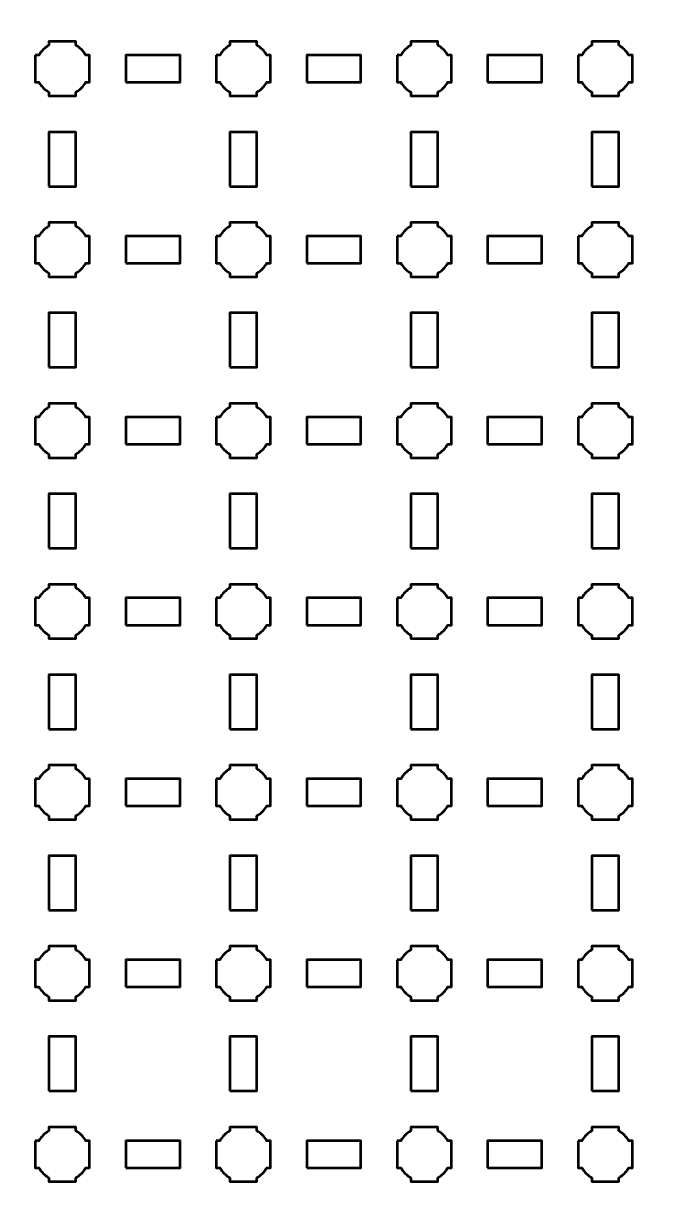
# Model space of a CAD drawing. Header units: centimetres. Extents: x -35.1 to 14.2, y -39.5 to 9.8.
# Drawn here: x -4.93 to 2, y -27.35 to -14.35 of the extents above; entities that cross this region are included whole.
import ezdxf

# ---------------------------------------------------------------- set-up
doc = ezdxf.new("R2010")
doc.units = ezdxf.units.CM
doc.header["$MEASUREMENT"] = 0
doc.layers.add('Layer 1', color=7, linetype='Continuous')

msp = doc.modelspace()

# ---------------------------------------------------------------- linework, layer by layer
at = {"layer": 'Layer 1', "color": 250, "lineweight": 53}
for points in [[(-3.8, -15), (-3.2, -15), (-3.2, -14.7), (-3.8, -14.7), (-3.8, -15)], [(-1.8, -15), (-1.2, -15), (-1.2, -14.7), (-1.8, -14.7), (-1.8, -15)], [(0.2, -15), (0.8, -15), (0.8, -14.7), (0.2, -14.7), (0.2, -15)], [(-4.65, -16.15), (-4.35, -16.15), (-4.35, -15.55), (-4.65, -15.55), (-4.65, -16.15)], [(-2.65, -16.15), (-2.35, -16.15), (-2.35, -15.55), (-2.65, -15.55), (-2.65, -16.15)], [(-0.65, -16.15), (-0.35, -16.15), (-0.35, -15.55), (-0.65, -15.55), (-0.65, -16.15)], [(1.35, -16.15), (1.65, -16.15), (1.65, -15.55), (1.35, -15.55), (1.35, -16.15)], [(-3.8, -17), (-3.2, -17), (-3.2, -16.7), (-3.8, -16.7), (-3.8, -17)], [(-1.8, -17), (-1.2, -17), (-1.2, -16.7), (-1.8, -16.7), (-1.8, -17)], [(0.2, -17), (0.8, -17), (0.8, -16.7), (0.2, -16.7), (0.2, -17)], [(-4.65, -18.15), (-4.35, -18.15), (-4.35, -17.55), (-4.65, -17.55), (-4.65, -18.15)], [(-2.65, -18.15), (-2.35, -18.15), (-2.35, -17.55), (-2.65, -17.55), (-2.65, -18.15)], [(-0.65, -18.15), (-0.35, -18.15), (-0.35, -17.55), (-0.65, -17.55), (-0.65, -18.15)], [(1.35, -18.15), (1.65, -18.15), (1.65, -17.55), (1.35, -17.55), (1.35, -18.15)], [(-3.8, -19), (-3.2, -19), (-3.2, -18.7), (-3.8, -18.7), (-3.8, -19)], [(-1.8, -19), (-1.2, -19), (-1.2, -18.7), (-1.8, -18.7), (-1.8, -19)], [(0.2, -19), (0.8, -19), (0.8, -18.7), (0.2, -18.7), (0.2, -19)], [(-4.65, -20.15), (-4.35, -20.15), (-4.35, -19.55), (-4.65, -19.55), (-4.65, -20.15)], [(-2.65, -20.15), (-2.35, -20.15), (-2.35, -19.55), (-2.65, -19.55), (-2.65, -20.15)], [(-0.65, -20.15), (-0.35, -20.15), (-0.35, -19.55), (-0.65, -19.55), (-0.65, -20.15)], [(1.35, -20.15), (1.65, -20.15), (1.65, -19.55), (1.35, -19.55), (1.35, -20.15)], [(-3.8, -21), (-3.2, -21), (-3.2, -20.7), (-3.8, -20.7), (-3.8, -21)], [(-1.8, -21), (-1.2, -21), (-1.2, -20.7), (-1.8, -20.7), (-1.8, -21)], [(0.2, -21), (0.8, -21), (0.8, -20.7), (0.2, -20.7), (0.2, -21)], [(-4.65, -22.15), (-4.35, -22.15), (-4.35, -21.55), (-4.65, -21.55), (-4.65, -22.15)], [(-2.65, -22.15), (-2.35, -22.15), (-2.35, -21.55), (-2.65, -21.55), (-2.65, -22.15)], [(-0.65, -22.15), (-0.35, -22.15), (-0.35, -21.55), (-0.65, -21.55), (-0.65, -22.15)], [(1.35, -22.15), (1.65, -22.15), (1.65, -21.55), (1.35, -21.55), (1.35, -22.15)], [(-3.8, -23), (-3.2, -23), (-3.2, -22.7), (-3.8, -22.7), (-3.8, -23)], [(-1.8, -23), (-1.2, -23), (-1.2, -22.7), (-1.8, -22.7), (-1.8, -23)], [(0.2, -23), (0.8, -23), (0.8, -22.7), (0.2, -22.7), (0.2, -23)], [(-4.65, -24.15), (-4.35, -24.15), (-4.35, -23.55), (-4.65, -23.55), (-4.65, -24.15)], [(-2.65, -24.15), (-2.35, -24.15), (-2.35, -23.55), (-2.65, -23.55), (-2.65, -24.15)], [(-0.65, -24.15), (-0.35, -24.15), (-0.35, -23.55), (-0.65, -23.55), (-0.65, -24.15)], [(1.35, -24.15), (1.65, -24.15), (1.65, -23.55), (1.35, -23.55), (1.35, -24.15)], [(-3.8, -25), (-3.2, -25), (-3.2, -24.7), (-3.8, -24.7), (-3.8, -25)], [(-1.8, -25), (-1.2, -25), (-1.2, -24.7), (-1.8, -24.7), (-1.8, -25)], [(0.2, -25), (0.8, -25), (0.8, -24.7), (0.2, -24.7), (0.2, -25)], [(-4.65, -26.15), (-4.35, -26.15), (-4.35, -25.55), (-4.65, -25.55), (-4.65, -26.15)], [(-2.65, -26.15), (-2.35, -26.15), (-2.35, -25.55), (-2.65, -25.55), (-2.65, -26.15)], [(-0.65, -26.15), (-0.35, -26.15), (-0.35, -25.55), (-0.65, -25.55), (-0.65, -26.15)], [(1.35, -26.15), (1.65, -26.15), (1.65, -25.55), (1.35, -25.55), (1.35, -26.15)], [(-3.8, -27), (-3.2, -27), (-3.2, -26.7), (-3.8, -26.7), (-3.8, -27)], [(-1.8, -27), (-1.2, -27), (-1.2, -26.7), (-1.8, -26.7), (-1.8, -27)], [(0.2, -27), (0.8, -27), (0.8, -26.7), (0.2, -26.7), (0.2, -27)]]:
    msp.add_lwpolyline(points, close=True, dxfattribs=at)
msp.add_open_spline([(-35.15, -39), (-35.15, -39), (-35.15, 9.3), (-35.15, 9.3), (-35.15, 9.3), (-35.15, 9.57609), (-34.92609, 9.8), (-34.65, 9.8), (-34.65, 9.8), (-34.65, 9.8), (13.65, 9.8), (13.65, 9.8), (13.65, 9.8), (13.92609, 9.8), (14.15, 9.57609), (14.15, 9.3), (14.15, 9.3), (14.15, 9.3), (14.15, -39), (14.15, -39), (14.15, -39), (14.15, -39.27609), (13.92609, -39.5), (13.65, -39.5), (13.65, -39.5), (13.65, -39.5), (-34.65, -39.5), (-34.65, -39.5), (-34.65, -39.5), (-34.92609, -39.5), (-35.15, -39.27609), (-35.15, -39)], degree=3, knots=[0, 0, 0, 0, 0.125, 0.125, 0.125, 0.125, 0.25, 0.25, 0.25, 0.25, 0.375, 0.375, 0.375, 0.375, 0.5, 0.5, 0.5, 0.5, 0.625, 0.625, 0.625, 0.625, 0.75, 0.75, 0.75, 0.75, 0.875, 0.875, 0.875, 0.875, 1, 1, 1, 1], dxfattribs=at)
at = {"layer": 'Layer 1', "lineweight": 53}
for points in [[(-4.8, -14.7), (-4.8, -14.7), (-4.75985, -14.7), (-4.75985, -14.7), (-4.75985, -14.7), (-4.7335, -14.65447), (-4.69553, -14.6165), (-4.65, -14.59015), (-4.65, -14.59015), (-4.65, -14.59015), (-4.65, -14.55), (-4.65, -14.55), (-4.65, -14.55), (-4.65, -14.55), (-4.5, -14.55), (-4.5, -14.55), (-4.5, -14.55), (-4.5, -14.55), (-4.35, -14.55), (-4.35, -14.55), (-4.35, -14.55), (-4.35, -14.55), (-4.35, -14.59015), (-4.35, -14.59015), (-4.35, -14.59015), (-4.30447, -14.6165), (-4.2665, -14.65447), (-4.24015, -14.7), (-4.24015, -14.7), (-4.24015, -14.7), (-4.2, -14.7), (-4.2, -14.7), (-4.2, -14.7), (-4.2, -14.7), (-4.2, -14.85), (-4.2, -14.85), (-4.2, -14.85), (-4.2, -14.85), (-4.2, -15), (-4.2, -15), (-4.2, -15), (-4.2, -15), (-4.24015, -15), (-4.24015, -15), (-4.24015, -15), (-4.2665, -15.04553), (-4.30447, -15.0835), (-4.35, -15.10985), (-4.35, -15.10985), (-4.35, -15.10985), (-4.35, -15.15), (-4.35, -15.15), (-4.35, -15.15), (-4.35, -15.15), (-4.5, -15.15), (-4.5, -15.15), (-4.5, -15.15), (-4.5, -15.15), (-4.65, -15.15), (-4.65, -15.15), (-4.65, -15.15), (-4.65, -15.15), (-4.65, -15.10985), (-4.65, -15.10985), (-4.65, -15.10985), (-4.69553, -15.0835), (-4.7335, -15.04553), (-4.75985, -15), (-4.75985, -15), (-4.75985, -15), (-4.8, -15), (-4.8, -15), (-4.8, -15), (-4.8, -15), (-4.8, -14.85), (-4.8, -14.85), (-4.8, -14.85), (-4.8, -14.85), (-4.8, -14.7), (-4.8, -14.7)], [(-2.8, -14.7), (-2.8, -14.7), (-2.75985, -14.7), (-2.75985, -14.7), (-2.75985, -14.7), (-2.7335, -14.65447), (-2.69553, -14.6165), (-2.65, -14.59015), (-2.65, -14.59015), (-2.65, -14.59015), (-2.65, -14.55), (-2.65, -14.55), (-2.65, -14.55), (-2.65, -14.55), (-2.5, -14.55), (-2.5, -14.55), (-2.5, -14.55), (-2.5, -14.55), (-2.35, -14.55), (-2.35, -14.55), (-2.35, -14.55), (-2.35, -14.55), (-2.35, -14.59015), (-2.35, -14.59015), (-2.35, -14.59015), (-2.30447, -14.6165), (-2.2665, -14.65447), (-2.24015, -14.7), (-2.24015, -14.7), (-2.24015, -14.7), (-2.2, -14.7), (-2.2, -14.7), (-2.2, -14.7), (-2.2, -14.7), (-2.2, -14.85), (-2.2, -14.85), (-2.2, -14.85), (-2.2, -14.85), (-2.2, -15), (-2.2, -15), (-2.2, -15), (-2.2, -15), (-2.24015, -15), (-2.24015, -15), (-2.24015, -15), (-2.2665, -15.04553), (-2.30447, -15.0835), (-2.35, -15.10985), (-2.35, -15.10985), (-2.35, -15.10985), (-2.35, -15.15), (-2.35, -15.15), (-2.35, -15.15), (-2.35, -15.15), (-2.5, -15.15), (-2.5, -15.15), (-2.5, -15.15), (-2.5, -15.15), (-2.65, -15.15), (-2.65, -15.15), (-2.65, -15.15), (-2.65, -15.15), (-2.65, -15.10985), (-2.65, -15.10985), (-2.65, -15.10985), (-2.69553, -15.0835), (-2.7335, -15.04553), (-2.75985, -15), (-2.75985, -15), (-2.75985, -15), (-2.8, -15), (-2.8, -15), (-2.8, -15), (-2.8, -15), (-2.8, -14.85), (-2.8, -14.85), (-2.8, -14.85), (-2.8, -14.85), (-2.8, -14.7), (-2.8, -14.7)], [(-0.8, -14.7), (-0.8, -14.7), (-0.75985, -14.7), (-0.75985, -14.7), (-0.75985, -14.7), (-0.7335, -14.65447), (-0.69553, -14.6165), (-0.65, -14.59015), (-0.65, -14.59015), (-0.65, -14.59015), (-0.65, -14.55), (-0.65, -14.55), (-0.65, -14.55), (-0.65, -14.55), (-0.5, -14.55), (-0.5, -14.55), (-0.5, -14.55), (-0.5, -14.55), (-0.35, -14.55), (-0.35, -14.55), (-0.35, -14.55), (-0.35, -14.55), (-0.35, -14.59015), (-0.35, -14.59015), (-0.35, -14.59015), (-0.30447, -14.6165), (-0.2665, -14.65447), (-0.24015, -14.7), (-0.24015, -14.7), (-0.24015, -14.7), (-0.2, -14.7), (-0.2, -14.7), (-0.2, -14.7), (-0.2, -14.7), (-0.2, -14.85), (-0.2, -14.85), (-0.2, -14.85), (-0.2, -14.85), (-0.2, -15), (-0.2, -15), (-0.2, -15), (-0.2, -15), (-0.24015, -15), (-0.24015, -15), (-0.24015, -15), (-0.2665, -15.04553), (-0.30447, -15.0835), (-0.35, -15.10985), (-0.35, -15.10985), (-0.35, -15.10985), (-0.35, -15.15), (-0.35, -15.15), (-0.35, -15.15), (-0.35, -15.15), (-0.5, -15.15), (-0.5, -15.15), (-0.5, -15.15), (-0.5, -15.15), (-0.65, -15.15), (-0.65, -15.15), (-0.65, -15.15), (-0.65, -15.15), (-0.65, -15.10985), (-0.65, -15.10985), (-0.65, -15.10985), (-0.69553, -15.0835), (-0.7335, -15.04553), (-0.75985, -15), (-0.75985, -15), (-0.75985, -15), (-0.8, -15), (-0.8, -15), (-0.8, -15), (-0.8, -15), (-0.8, -14.85), (-0.8, -14.85), (-0.8, -14.85), (-0.8, -14.85), (-0.8, -14.7), (-0.8, -14.7)], [(1.2, -14.7), (1.2, -14.7), (1.24015, -14.7), (1.24015, -14.7), (1.24015, -14.7), (1.2665, -14.65447), (1.30447, -14.6165), (1.35, -14.59015), (1.35, -14.59015), (1.35, -14.59015), (1.35, -14.55), (1.35, -14.55), (1.35, -14.55), (1.35, -14.55), (1.5, -14.55), (1.5, -14.55), (1.5, -14.55), (1.5, -14.55), (1.65, -14.55), (1.65, -14.55), (1.65, -14.55), (1.65, -14.55), (1.65, -14.59015), (1.65, -14.59015), (1.65, -14.59015), (1.69553, -14.6165), (1.7335, -14.65447), (1.75985, -14.7), (1.75985, -14.7), (1.75985, -14.7), (1.8, -14.7), (1.8, -14.7), (1.8, -14.7), (1.8, -14.7), (1.8, -14.85), (1.8, -14.85), (1.8, -14.85), (1.8, -14.85), (1.8, -15), (1.8, -15), (1.8, -15), (1.8, -15), (1.75985, -15), (1.75985, -15), (1.75985, -15), (1.7335, -15.04553), (1.69553, -15.0835), (1.65, -15.10985), (1.65, -15.10985), (1.65, -15.10985), (1.65, -15.15), (1.65, -15.15), (1.65, -15.15), (1.65, -15.15), (1.5, -15.15), (1.5, -15.15), (1.5, -15.15), (1.5, -15.15), (1.35, -15.15), (1.35, -15.15), (1.35, -15.15), (1.35, -15.15), (1.35, -15.10985), (1.35, -15.10985), (1.35, -15.10985), (1.30447, -15.0835), (1.2665, -15.04553), (1.24015, -15), (1.24015, -15), (1.24015, -15), (1.2, -15), (1.2, -15), (1.2, -15), (1.2, -15), (1.2, -14.85), (1.2, -14.85), (1.2, -14.85), (1.2, -14.85), (1.2, -14.7), (1.2, -14.7)], [(-4.8, -16.7), (-4.8, -16.7), (-4.75985, -16.7), (-4.75985, -16.7), (-4.75985, -16.7), (-4.7335, -16.65447), (-4.69553, -16.6165), (-4.65, -16.59015), (-4.65, -16.59015), (-4.65, -16.59015), (-4.65, -16.55), (-4.65, -16.55), (-4.65, -16.55), (-4.65, -16.55), (-4.5, -16.55), (-4.5, -16.55), (-4.5, -16.55), (-4.5, -16.55), (-4.35, -16.55), (-4.35, -16.55), (-4.35, -16.55), (-4.35, -16.55), (-4.35, -16.59015), (-4.35, -16.59015), (-4.35, -16.59015), (-4.30447, -16.6165), (-4.2665, -16.65447), (-4.24015, -16.7), (-4.24015, -16.7), (-4.24015, -16.7), (-4.2, -16.7), (-4.2, -16.7), (-4.2, -16.7), (-4.2, -16.7), (-4.2, -16.85), (-4.2, -16.85), (-4.2, -16.85), (-4.2, -16.85), (-4.2, -17), (-4.2, -17), (-4.2, -17), (-4.2, -17), (-4.24015, -17), (-4.24015, -17), (-4.24015, -17), (-4.2665, -17.04553), (-4.30447, -17.0835), (-4.35, -17.10985), (-4.35, -17.10985), (-4.35, -17.10985), (-4.35, -17.15), (-4.35, -17.15), (-4.35, -17.15), (-4.35, -17.15), (-4.5, -17.15), (-4.5, -17.15), (-4.5, -17.15), (-4.5, -17.15), (-4.65, -17.15), (-4.65, -17.15), (-4.65, -17.15), (-4.65, -17.15), (-4.65, -17.10985), (-4.65, -17.10985), (-4.65, -17.10985), (-4.69553, -17.0835), (-4.7335, -17.04553), (-4.75985, -17), (-4.75985, -17), (-4.75985, -17), (-4.8, -17), (-4.8, -17), (-4.8, -17), (-4.8, -17), (-4.8, -16.85), (-4.8, -16.85), (-4.8, -16.85), (-4.8, -16.85), (-4.8, -16.7), (-4.8, -16.7)], [(-2.8, -16.7), (-2.8, -16.7), (-2.75985, -16.7), (-2.75985, -16.7), (-2.75985, -16.7), (-2.7335, -16.65447), (-2.69553, -16.6165), (-2.65, -16.59015), (-2.65, -16.59015), (-2.65, -16.59015), (-2.65, -16.55), (-2.65, -16.55), (-2.65, -16.55), (-2.65, -16.55), (-2.5, -16.55), (-2.5, -16.55), (-2.5, -16.55), (-2.5, -16.55), (-2.35, -16.55), (-2.35, -16.55), (-2.35, -16.55), (-2.35, -16.55), (-2.35, -16.59015), (-2.35, -16.59015), (-2.35, -16.59015), (-2.30447, -16.6165), (-2.2665, -16.65447), (-2.24015, -16.7), (-2.24015, -16.7), (-2.24015, -16.7), (-2.2, -16.7), (-2.2, -16.7), (-2.2, -16.7), (-2.2, -16.7), (-2.2, -16.85), (-2.2, -16.85), (-2.2, -16.85), (-2.2, -16.85), (-2.2, -17), (-2.2, -17), (-2.2, -17), (-2.2, -17), (-2.24015, -17), (-2.24015, -17), (-2.24015, -17), (-2.2665, -17.04553), (-2.30447, -17.0835), (-2.35, -17.10985), (-2.35, -17.10985), (-2.35, -17.10985), (-2.35, -17.15), (-2.35, -17.15), (-2.35, -17.15), (-2.35, -17.15), (-2.5, -17.15), (-2.5, -17.15), (-2.5, -17.15), (-2.5, -17.15), (-2.65, -17.15), (-2.65, -17.15), (-2.65, -17.15), (-2.65, -17.15), (-2.65, -17.10985), (-2.65, -17.10985), (-2.65, -17.10985), (-2.69553, -17.0835), (-2.7335, -17.04553), (-2.75985, -17), (-2.75985, -17), (-2.75985, -17), (-2.8, -17), (-2.8, -17), (-2.8, -17), (-2.8, -17), (-2.8, -16.85), (-2.8, -16.85), (-2.8, -16.85), (-2.8, -16.85), (-2.8, -16.7), (-2.8, -16.7)], [(-0.8, -16.7), (-0.8, -16.7), (-0.75985, -16.7), (-0.75985, -16.7), (-0.75985, -16.7), (-0.7335, -16.65447), (-0.69553, -16.6165), (-0.65, -16.59015), (-0.65, -16.59015), (-0.65, -16.59015), (-0.65, -16.55), (-0.65, -16.55), (-0.65, -16.55), (-0.65, -16.55), (-0.5, -16.55), (-0.5, -16.55), (-0.5, -16.55), (-0.5, -16.55), (-0.35, -16.55), (-0.35, -16.55), (-0.35, -16.55), (-0.35, -16.55), (-0.35, -16.59015), (-0.35, -16.59015), (-0.35, -16.59015), (-0.30447, -16.6165), (-0.2665, -16.65447), (-0.24015, -16.7), (-0.24015, -16.7), (-0.24015, -16.7), (-0.2, -16.7), (-0.2, -16.7), (-0.2, -16.7), (-0.2, -16.7), (-0.2, -16.85), (-0.2, -16.85), (-0.2, -16.85), (-0.2, -16.85), (-0.2, -17), (-0.2, -17), (-0.2, -17), (-0.2, -17), (-0.24015, -17), (-0.24015, -17), (-0.24015, -17), (-0.2665, -17.04553), (-0.30447, -17.0835), (-0.35, -17.10985), (-0.35, -17.10985), (-0.35, -17.10985), (-0.35, -17.15), (-0.35, -17.15), (-0.35, -17.15), (-0.35, -17.15), (-0.5, -17.15), (-0.5, -17.15), (-0.5, -17.15), (-0.5, -17.15), (-0.65, -17.15), (-0.65, -17.15), (-0.65, -17.15), (-0.65, -17.15), (-0.65, -17.10985), (-0.65, -17.10985), (-0.65, -17.10985), (-0.69553, -17.0835), (-0.7335, -17.04553), (-0.75985, -17), (-0.75985, -17), (-0.75985, -17), (-0.8, -17), (-0.8, -17), (-0.8, -17), (-0.8, -17), (-0.8, -16.85), (-0.8, -16.85), (-0.8, -16.85), (-0.8, -16.85), (-0.8, -16.7), (-0.8, -16.7)], [(1.2, -16.7), (1.2, -16.7), (1.24015, -16.7), (1.24015, -16.7), (1.24015, -16.7), (1.2665, -16.65447), (1.30447, -16.6165), (1.35, -16.59015), (1.35, -16.59015), (1.35, -16.59015), (1.35, -16.55), (1.35, -16.55), (1.35, -16.55), (1.35, -16.55), (1.5, -16.55), (1.5, -16.55), (1.5, -16.55), (1.5, -16.55), (1.65, -16.55), (1.65, -16.55), (1.65, -16.55), (1.65, -16.55), (1.65, -16.59015), (1.65, -16.59015), (1.65, -16.59015), (1.69553, -16.6165), (1.7335, -16.65447), (1.75985, -16.7), (1.75985, -16.7), (1.75985, -16.7), (1.8, -16.7), (1.8, -16.7), (1.8, -16.7), (1.8, -16.7), (1.8, -16.85), (1.8, -16.85), (1.8, -16.85), (1.8, -16.85), (1.8, -17), (1.8, -17), (1.8, -17), (1.8, -17), (1.75985, -17), (1.75985, -17), (1.75985, -17), (1.7335, -17.04553), (1.69553, -17.0835), (1.65, -17.10985), (1.65, -17.10985), (1.65, -17.10985), (1.65, -17.15), (1.65, -17.15), (1.65, -17.15), (1.65, -17.15), (1.5, -17.15), (1.5, -17.15), (1.5, -17.15), (1.5, -17.15), (1.35, -17.15), (1.35, -17.15), (1.35, -17.15), (1.35, -17.15), (1.35, -17.10985), (1.35, -17.10985), (1.35, -17.10985), (1.30447, -17.0835), (1.2665, -17.04553), (1.24015, -17), (1.24015, -17), (1.24015, -17), (1.2, -17), (1.2, -17), (1.2, -17), (1.2, -17), (1.2, -16.85), (1.2, -16.85), (1.2, -16.85), (1.2, -16.85), (1.2, -16.7), (1.2, -16.7)], [(-4.8, -18.7), (-4.8, -18.7), (-4.75985, -18.7), (-4.75985, -18.7), (-4.75985, -18.7), (-4.7335, -18.65447), (-4.69553, -18.6165), (-4.65, -18.59015), (-4.65, -18.59015), (-4.65, -18.59015), (-4.65, -18.55), (-4.65, -18.55), (-4.65, -18.55), (-4.65, -18.55), (-4.5, -18.55), (-4.5, -18.55), (-4.5, -18.55), (-4.5, -18.55), (-4.35, -18.55), (-4.35, -18.55), (-4.35, -18.55), (-4.35, -18.55), (-4.35, -18.59015), (-4.35, -18.59015), (-4.35, -18.59015), (-4.30447, -18.6165), (-4.2665, -18.65447), (-4.24015, -18.7), (-4.24015, -18.7), (-4.24015, -18.7), (-4.2, -18.7), (-4.2, -18.7), (-4.2, -18.7), (-4.2, -18.7), (-4.2, -18.85), (-4.2, -18.85), (-4.2, -18.85), (-4.2, -18.85), (-4.2, -19), (-4.2, -19), (-4.2, -19), (-4.2, -19), (-4.24015, -19), (-4.24015, -19), (-4.24015, -19), (-4.2665, -19.04553), (-4.30447, -19.0835), (-4.35, -19.10985), (-4.35, -19.10985), (-4.35, -19.10985), (-4.35, -19.15), (-4.35, -19.15), (-4.35, -19.15), (-4.35, -19.15), (-4.5, -19.15), (-4.5, -19.15), (-4.5, -19.15), (-4.5, -19.15), (-4.65, -19.15), (-4.65, -19.15), (-4.65, -19.15), (-4.65, -19.15), (-4.65, -19.10985), (-4.65, -19.10985), (-4.65, -19.10985), (-4.69553, -19.0835), (-4.7335, -19.04553), (-4.75985, -19), (-4.75985, -19), (-4.75985, -19), (-4.8, -19), (-4.8, -19), (-4.8, -19), (-4.8, -19), (-4.8, -18.85), (-4.8, -18.85), (-4.8, -18.85), (-4.8, -18.85), (-4.8, -18.7), (-4.8, -18.7)], [(-2.8, -18.7), (-2.8, -18.7), (-2.75985, -18.7), (-2.75985, -18.7), (-2.75985, -18.7), (-2.7335, -18.65447), (-2.69553, -18.6165), (-2.65, -18.59015), (-2.65, -18.59015), (-2.65, -18.59015), (-2.65, -18.55), (-2.65, -18.55), (-2.65, -18.55), (-2.65, -18.55), (-2.5, -18.55), (-2.5, -18.55), (-2.5, -18.55), (-2.5, -18.55), (-2.35, -18.55), (-2.35, -18.55), (-2.35, -18.55), (-2.35, -18.55), (-2.35, -18.59015), (-2.35, -18.59015), (-2.35, -18.59015), (-2.30447, -18.6165), (-2.2665, -18.65447), (-2.24015, -18.7), (-2.24015, -18.7), (-2.24015, -18.7), (-2.2, -18.7), (-2.2, -18.7), (-2.2, -18.7), (-2.2, -18.7), (-2.2, -18.85), (-2.2, -18.85), (-2.2, -18.85), (-2.2, -18.85), (-2.2, -19), (-2.2, -19), (-2.2, -19), (-2.2, -19), (-2.24015, -19), (-2.24015, -19), (-2.24015, -19), (-2.2665, -19.04553), (-2.30447, -19.0835), (-2.35, -19.10985), (-2.35, -19.10985), (-2.35, -19.10985), (-2.35, -19.15), (-2.35, -19.15), (-2.35, -19.15), (-2.35, -19.15), (-2.5, -19.15), (-2.5, -19.15), (-2.5, -19.15), (-2.5, -19.15), (-2.65, -19.15), (-2.65, -19.15), (-2.65, -19.15), (-2.65, -19.15), (-2.65, -19.10985), (-2.65, -19.10985), (-2.65, -19.10985), (-2.69553, -19.0835), (-2.7335, -19.04553), (-2.75985, -19), (-2.75985, -19), (-2.75985, -19), (-2.8, -19), (-2.8, -19), (-2.8, -19), (-2.8, -19), (-2.8, -18.85), (-2.8, -18.85), (-2.8, -18.85), (-2.8, -18.85), (-2.8, -18.7), (-2.8, -18.7)], [(-0.8, -18.7), (-0.8, -18.7), (-0.75985, -18.7), (-0.75985, -18.7), (-0.75985, -18.7), (-0.7335, -18.65447), (-0.69553, -18.6165), (-0.65, -18.59015), (-0.65, -18.59015), (-0.65, -18.59015), (-0.65, -18.55), (-0.65, -18.55), (-0.65, -18.55), (-0.65, -18.55), (-0.5, -18.55), (-0.5, -18.55), (-0.5, -18.55), (-0.5, -18.55), (-0.35, -18.55), (-0.35, -18.55), (-0.35, -18.55), (-0.35, -18.55), (-0.35, -18.59015), (-0.35, -18.59015), (-0.35, -18.59015), (-0.30447, -18.6165), (-0.2665, -18.65447), (-0.24015, -18.7), (-0.24015, -18.7), (-0.24015, -18.7), (-0.2, -18.7), (-0.2, -18.7), (-0.2, -18.7), (-0.2, -18.7), (-0.2, -18.85), (-0.2, -18.85), (-0.2, -18.85), (-0.2, -18.85), (-0.2, -19), (-0.2, -19), (-0.2, -19), (-0.2, -19), (-0.24015, -19), (-0.24015, -19), (-0.24015, -19), (-0.2665, -19.04553), (-0.30447, -19.0835), (-0.35, -19.10985), (-0.35, -19.10985), (-0.35, -19.10985), (-0.35, -19.15), (-0.35, -19.15), (-0.35, -19.15), (-0.35, -19.15), (-0.5, -19.15), (-0.5, -19.15), (-0.5, -19.15), (-0.5, -19.15), (-0.65, -19.15), (-0.65, -19.15), (-0.65, -19.15), (-0.65, -19.15), (-0.65, -19.10985), (-0.65, -19.10985), (-0.65, -19.10985), (-0.69553, -19.0835), (-0.7335, -19.04553), (-0.75985, -19), (-0.75985, -19), (-0.75985, -19), (-0.8, -19), (-0.8, -19), (-0.8, -19), (-0.8, -19), (-0.8, -18.85), (-0.8, -18.85), (-0.8, -18.85), (-0.8, -18.85), (-0.8, -18.7), (-0.8, -18.7)], [(1.2, -18.7), (1.2, -18.7), (1.24015, -18.7), (1.24015, -18.7), (1.24015, -18.7), (1.2665, -18.65447), (1.30447, -18.6165), (1.35, -18.59015), (1.35, -18.59015), (1.35, -18.59015), (1.35, -18.55), (1.35, -18.55), (1.35, -18.55), (1.35, -18.55), (1.5, -18.55), (1.5, -18.55), (1.5, -18.55), (1.5, -18.55), (1.65, -18.55), (1.65, -18.55), (1.65, -18.55), (1.65, -18.55), (1.65, -18.59015), (1.65, -18.59015), (1.65, -18.59015), (1.69553, -18.6165), (1.7335, -18.65447), (1.75985, -18.7), (1.75985, -18.7), (1.75985, -18.7), (1.8, -18.7), (1.8, -18.7), (1.8, -18.7), (1.8, -18.7), (1.8, -18.85), (1.8, -18.85), (1.8, -18.85), (1.8, -18.85), (1.8, -19), (1.8, -19), (1.8, -19), (1.8, -19), (1.75985, -19), (1.75985, -19), (1.75985, -19), (1.7335, -19.04553), (1.69553, -19.0835), (1.65, -19.10985), (1.65, -19.10985), (1.65, -19.10985), (1.65, -19.15), (1.65, -19.15), (1.65, -19.15), (1.65, -19.15), (1.5, -19.15), (1.5, -19.15), (1.5, -19.15), (1.5, -19.15), (1.35, -19.15), (1.35, -19.15), (1.35, -19.15), (1.35, -19.15), (1.35, -19.10985), (1.35, -19.10985), (1.35, -19.10985), (1.30447, -19.0835), (1.2665, -19.04553), (1.24015, -19), (1.24015, -19), (1.24015, -19), (1.2, -19), (1.2, -19), (1.2, -19), (1.2, -19), (1.2, -18.85), (1.2, -18.85), (1.2, -18.85), (1.2, -18.85), (1.2, -18.7), (1.2, -18.7)], [(-4.8, -20.7), (-4.8, -20.7), (-4.75985, -20.7), (-4.75985, -20.7), (-4.75985, -20.7), (-4.7335, -20.65447), (-4.69553, -20.6165), (-4.65, -20.59015), (-4.65, -20.59015), (-4.65, -20.59015), (-4.65, -20.55), (-4.65, -20.55), (-4.65, -20.55), (-4.65, -20.55), (-4.5, -20.55), (-4.5, -20.55), (-4.5, -20.55), (-4.5, -20.55), (-4.35, -20.55), (-4.35, -20.55), (-4.35, -20.55), (-4.35, -20.55), (-4.35, -20.59015), (-4.35, -20.59015), (-4.35, -20.59015), (-4.30447, -20.6165), (-4.2665, -20.65447), (-4.24015, -20.7), (-4.24015, -20.7), (-4.24015, -20.7), (-4.2, -20.7), (-4.2, -20.7), (-4.2, -20.7), (-4.2, -20.7), (-4.2, -20.85), (-4.2, -20.85), (-4.2, -20.85), (-4.2, -20.85), (-4.2, -21), (-4.2, -21), (-4.2, -21), (-4.2, -21), (-4.24015, -21), (-4.24015, -21), (-4.24015, -21), (-4.2665, -21.04553), (-4.30447, -21.0835), (-4.35, -21.10985), (-4.35, -21.10985), (-4.35, -21.10985), (-4.35, -21.15), (-4.35, -21.15), (-4.35, -21.15), (-4.35, -21.15), (-4.5, -21.15), (-4.5, -21.15), (-4.5, -21.15), (-4.5, -21.15), (-4.65, -21.15), (-4.65, -21.15), (-4.65, -21.15), (-4.65, -21.15), (-4.65, -21.10985), (-4.65, -21.10985), (-4.65, -21.10985), (-4.69553, -21.0835), (-4.7335, -21.04553), (-4.75985, -21), (-4.75985, -21), (-4.75985, -21), (-4.8, -21), (-4.8, -21), (-4.8, -21), (-4.8, -21), (-4.8, -20.85), (-4.8, -20.85), (-4.8, -20.85), (-4.8, -20.85), (-4.8, -20.7), (-4.8, -20.7)], [(-2.8, -20.7), (-2.8, -20.7), (-2.75985, -20.7), (-2.75985, -20.7), (-2.75985, -20.7), (-2.7335, -20.65447), (-2.69553, -20.6165), (-2.65, -20.59015), (-2.65, -20.59015), (-2.65, -20.59015), (-2.65, -20.55), (-2.65, -20.55), (-2.65, -20.55), (-2.65, -20.55), (-2.5, -20.55), (-2.5, -20.55), (-2.5, -20.55), (-2.5, -20.55), (-2.35, -20.55), (-2.35, -20.55), (-2.35, -20.55), (-2.35, -20.55), (-2.35, -20.59015), (-2.35, -20.59015), (-2.35, -20.59015), (-2.30447, -20.6165), (-2.2665, -20.65447), (-2.24015, -20.7), (-2.24015, -20.7), (-2.24015, -20.7), (-2.2, -20.7), (-2.2, -20.7), (-2.2, -20.7), (-2.2, -20.7), (-2.2, -20.85), (-2.2, -20.85), (-2.2, -20.85), (-2.2, -20.85), (-2.2, -21), (-2.2, -21), (-2.2, -21), (-2.2, -21), (-2.24015, -21), (-2.24015, -21), (-2.24015, -21), (-2.2665, -21.04553), (-2.30447, -21.0835), (-2.35, -21.10985), (-2.35, -21.10985), (-2.35, -21.10985), (-2.35, -21.15), (-2.35, -21.15), (-2.35, -21.15), (-2.35, -21.15), (-2.5, -21.15), (-2.5, -21.15), (-2.5, -21.15), (-2.5, -21.15), (-2.65, -21.15), (-2.65, -21.15), (-2.65, -21.15), (-2.65, -21.15), (-2.65, -21.10985), (-2.65, -21.10985), (-2.65, -21.10985), (-2.69553, -21.0835), (-2.7335, -21.04553), (-2.75985, -21), (-2.75985, -21), (-2.75985, -21), (-2.8, -21), (-2.8, -21), (-2.8, -21), (-2.8, -21), (-2.8, -20.85), (-2.8, -20.85), (-2.8, -20.85), (-2.8, -20.85), (-2.8, -20.7), (-2.8, -20.7)], [(-0.8, -20.7), (-0.8, -20.7), (-0.75985, -20.7), (-0.75985, -20.7), (-0.75985, -20.7), (-0.7335, -20.65447), (-0.69553, -20.6165), (-0.65, -20.59015), (-0.65, -20.59015), (-0.65, -20.59015), (-0.65, -20.55), (-0.65, -20.55), (-0.65, -20.55), (-0.65, -20.55), (-0.5, -20.55), (-0.5, -20.55), (-0.5, -20.55), (-0.5, -20.55), (-0.35, -20.55), (-0.35, -20.55), (-0.35, -20.55), (-0.35, -20.55), (-0.35, -20.59015), (-0.35, -20.59015), (-0.35, -20.59015), (-0.30447, -20.6165), (-0.2665, -20.65447), (-0.24015, -20.7), (-0.24015, -20.7), (-0.24015, -20.7), (-0.2, -20.7), (-0.2, -20.7), (-0.2, -20.7), (-0.2, -20.7), (-0.2, -20.85), (-0.2, -20.85), (-0.2, -20.85), (-0.2, -20.85), (-0.2, -21), (-0.2, -21), (-0.2, -21), (-0.2, -21), (-0.24015, -21), (-0.24015, -21), (-0.24015, -21), (-0.2665, -21.04553), (-0.30447, -21.0835), (-0.35, -21.10985), (-0.35, -21.10985), (-0.35, -21.10985), (-0.35, -21.15), (-0.35, -21.15), (-0.35, -21.15), (-0.35, -21.15), (-0.5, -21.15), (-0.5, -21.15), (-0.5, -21.15), (-0.5, -21.15), (-0.65, -21.15), (-0.65, -21.15), (-0.65, -21.15), (-0.65, -21.15), (-0.65, -21.10985), (-0.65, -21.10985), (-0.65, -21.10985), (-0.69553, -21.0835), (-0.7335, -21.04553), (-0.75985, -21), (-0.75985, -21), (-0.75985, -21), (-0.8, -21), (-0.8, -21), (-0.8, -21), (-0.8, -21), (-0.8, -20.85), (-0.8, -20.85), (-0.8, -20.85), (-0.8, -20.85), (-0.8, -20.7), (-0.8, -20.7)], [(1.2, -20.7), (1.2, -20.7), (1.24015, -20.7), (1.24015, -20.7), (1.24015, -20.7), (1.2665, -20.65447), (1.30447, -20.6165), (1.35, -20.59015), (1.35, -20.59015), (1.35, -20.59015), (1.35, -20.55), (1.35, -20.55), (1.35, -20.55), (1.35, -20.55), (1.5, -20.55), (1.5, -20.55), (1.5, -20.55), (1.5, -20.55), (1.65, -20.55), (1.65, -20.55), (1.65, -20.55), (1.65, -20.55), (1.65, -20.59015), (1.65, -20.59015), (1.65, -20.59015), (1.69553, -20.6165), (1.7335, -20.65447), (1.75985, -20.7), (1.75985, -20.7), (1.75985, -20.7), (1.8, -20.7), (1.8, -20.7), (1.8, -20.7), (1.8, -20.7), (1.8, -20.85), (1.8, -20.85), (1.8, -20.85), (1.8, -20.85), (1.8, -21), (1.8, -21), (1.8, -21), (1.8, -21), (1.75985, -21), (1.75985, -21), (1.75985, -21), (1.7335, -21.04553), (1.69553, -21.0835), (1.65, -21.10985), (1.65, -21.10985), (1.65, -21.10985), (1.65, -21.15), (1.65, -21.15), (1.65, -21.15), (1.65, -21.15), (1.5, -21.15), (1.5, -21.15), (1.5, -21.15), (1.5, -21.15), (1.35, -21.15), (1.35, -21.15), (1.35, -21.15), (1.35, -21.15), (1.35, -21.10985), (1.35, -21.10985), (1.35, -21.10985), (1.30447, -21.0835), (1.2665, -21.04553), (1.24015, -21), (1.24015, -21), (1.24015, -21), (1.2, -21), (1.2, -21), (1.2, -21), (1.2, -21), (1.2, -20.85), (1.2, -20.85), (1.2, -20.85), (1.2, -20.85), (1.2, -20.7), (1.2, -20.7)], [(-4.8, -22.7), (-4.8, -22.7), (-4.75985, -22.7), (-4.75985, -22.7), (-4.75985, -22.7), (-4.7335, -22.65447), (-4.69553, -22.6165), (-4.65, -22.59015), (-4.65, -22.59015), (-4.65, -22.59015), (-4.65, -22.55), (-4.65, -22.55), (-4.65, -22.55), (-4.65, -22.55), (-4.5, -22.55), (-4.5, -22.55), (-4.5, -22.55), (-4.5, -22.55), (-4.35, -22.55), (-4.35, -22.55), (-4.35, -22.55), (-4.35, -22.55), (-4.35, -22.59015), (-4.35, -22.59015), (-4.35, -22.59015), (-4.30447, -22.6165), (-4.2665, -22.65447), (-4.24015, -22.7), (-4.24015, -22.7), (-4.24015, -22.7), (-4.2, -22.7), (-4.2, -22.7), (-4.2, -22.7), (-4.2, -22.7), (-4.2, -22.85), (-4.2, -22.85), (-4.2, -22.85), (-4.2, -22.85), (-4.2, -23), (-4.2, -23), (-4.2, -23), (-4.2, -23), (-4.24015, -23), (-4.24015, -23), (-4.24015, -23), (-4.2665, -23.04553), (-4.30447, -23.0835), (-4.35, -23.10985), (-4.35, -23.10985), (-4.35, -23.10985), (-4.35, -23.15), (-4.35, -23.15), (-4.35, -23.15), (-4.35, -23.15), (-4.5, -23.15), (-4.5, -23.15), (-4.5, -23.15), (-4.5, -23.15), (-4.65, -23.15), (-4.65, -23.15), (-4.65, -23.15), (-4.65, -23.15), (-4.65, -23.10985), (-4.65, -23.10985), (-4.65, -23.10985), (-4.69553, -23.0835), (-4.7335, -23.04553), (-4.75985, -23), (-4.75985, -23), (-4.75985, -23), (-4.8, -23), (-4.8, -23), (-4.8, -23), (-4.8, -23), (-4.8, -22.85), (-4.8, -22.85), (-4.8, -22.85), (-4.8, -22.85), (-4.8, -22.7), (-4.8, -22.7)], [(-2.8, -22.7), (-2.8, -22.7), (-2.75985, -22.7), (-2.75985, -22.7), (-2.75985, -22.7), (-2.7335, -22.65447), (-2.69553, -22.6165), (-2.65, -22.59015), (-2.65, -22.59015), (-2.65, -22.59015), (-2.65, -22.55), (-2.65, -22.55), (-2.65, -22.55), (-2.65, -22.55), (-2.5, -22.55), (-2.5, -22.55), (-2.5, -22.55), (-2.5, -22.55), (-2.35, -22.55), (-2.35, -22.55), (-2.35, -22.55), (-2.35, -22.55), (-2.35, -22.59015), (-2.35, -22.59015), (-2.35, -22.59015), (-2.30447, -22.6165), (-2.2665, -22.65447), (-2.24015, -22.7), (-2.24015, -22.7), (-2.24015, -22.7), (-2.2, -22.7), (-2.2, -22.7), (-2.2, -22.7), (-2.2, -22.7), (-2.2, -22.85), (-2.2, -22.85), (-2.2, -22.85), (-2.2, -22.85), (-2.2, -23), (-2.2, -23), (-2.2, -23), (-2.2, -23), (-2.24015, -23), (-2.24015, -23), (-2.24015, -23), (-2.2665, -23.04553), (-2.30447, -23.0835), (-2.35, -23.10985), (-2.35, -23.10985), (-2.35, -23.10985), (-2.35, -23.15), (-2.35, -23.15), (-2.35, -23.15), (-2.35, -23.15), (-2.5, -23.15), (-2.5, -23.15), (-2.5, -23.15), (-2.5, -23.15), (-2.65, -23.15), (-2.65, -23.15), (-2.65, -23.15), (-2.65, -23.15), (-2.65, -23.10985), (-2.65, -23.10985), (-2.65, -23.10985), (-2.69553, -23.0835), (-2.7335, -23.04553), (-2.75985, -23), (-2.75985, -23), (-2.75985, -23), (-2.8, -23), (-2.8, -23), (-2.8, -23), (-2.8, -23), (-2.8, -22.85), (-2.8, -22.85), (-2.8, -22.85), (-2.8, -22.85), (-2.8, -22.7), (-2.8, -22.7)], [(-0.8, -22.7), (-0.8, -22.7), (-0.75985, -22.7), (-0.75985, -22.7), (-0.75985, -22.7), (-0.7335, -22.65447), (-0.69553, -22.6165), (-0.65, -22.59015), (-0.65, -22.59015), (-0.65, -22.59015), (-0.65, -22.55), (-0.65, -22.55), (-0.65, -22.55), (-0.65, -22.55), (-0.5, -22.55), (-0.5, -22.55), (-0.5, -22.55), (-0.5, -22.55), (-0.35, -22.55), (-0.35, -22.55), (-0.35, -22.55), (-0.35, -22.55), (-0.35, -22.59015), (-0.35, -22.59015), (-0.35, -22.59015), (-0.30447, -22.6165), (-0.2665, -22.65447), (-0.24015, -22.7), (-0.24015, -22.7), (-0.24015, -22.7), (-0.2, -22.7), (-0.2, -22.7), (-0.2, -22.7), (-0.2, -22.7), (-0.2, -22.85), (-0.2, -22.85), (-0.2, -22.85), (-0.2, -22.85), (-0.2, -23), (-0.2, -23), (-0.2, -23), (-0.2, -23), (-0.24015, -23), (-0.24015, -23), (-0.24015, -23), (-0.2665, -23.04553), (-0.30447, -23.0835), (-0.35, -23.10985), (-0.35, -23.10985), (-0.35, -23.10985), (-0.35, -23.15), (-0.35, -23.15), (-0.35, -23.15), (-0.35, -23.15), (-0.5, -23.15), (-0.5, -23.15), (-0.5, -23.15), (-0.5, -23.15), (-0.65, -23.15), (-0.65, -23.15), (-0.65, -23.15), (-0.65, -23.15), (-0.65, -23.10985), (-0.65, -23.10985), (-0.65, -23.10985), (-0.69553, -23.0835), (-0.7335, -23.04553), (-0.75985, -23), (-0.75985, -23), (-0.75985, -23), (-0.8, -23), (-0.8, -23), (-0.8, -23), (-0.8, -23), (-0.8, -22.85), (-0.8, -22.85), (-0.8, -22.85), (-0.8, -22.85), (-0.8, -22.7), (-0.8, -22.7)], [(1.2, -22.7), (1.2, -22.7), (1.24015, -22.7), (1.24015, -22.7), (1.24015, -22.7), (1.2665, -22.65447), (1.30447, -22.6165), (1.35, -22.59015), (1.35, -22.59015), (1.35, -22.59015), (1.35, -22.55), (1.35, -22.55), (1.35, -22.55), (1.35, -22.55), (1.5, -22.55), (1.5, -22.55), (1.5, -22.55), (1.5, -22.55), (1.65, -22.55), (1.65, -22.55), (1.65, -22.55), (1.65, -22.55), (1.65, -22.59015), (1.65, -22.59015), (1.65, -22.59015), (1.69553, -22.6165), (1.7335, -22.65447), (1.75985, -22.7), (1.75985, -22.7), (1.75985, -22.7), (1.8, -22.7), (1.8, -22.7), (1.8, -22.7), (1.8, -22.7), (1.8, -22.85), (1.8, -22.85), (1.8, -22.85), (1.8, -22.85), (1.8, -23), (1.8, -23), (1.8, -23), (1.8, -23), (1.75985, -23), (1.75985, -23), (1.75985, -23), (1.7335, -23.04553), (1.69553, -23.0835), (1.65, -23.10985), (1.65, -23.10985), (1.65, -23.10985), (1.65, -23.15), (1.65, -23.15), (1.65, -23.15), (1.65, -23.15), (1.5, -23.15), (1.5, -23.15), (1.5, -23.15), (1.5, -23.15), (1.35, -23.15), (1.35, -23.15), (1.35, -23.15), (1.35, -23.15), (1.35, -23.10985), (1.35, -23.10985), (1.35, -23.10985), (1.30447, -23.0835), (1.2665, -23.04553), (1.24015, -23), (1.24015, -23), (1.24015, -23), (1.2, -23), (1.2, -23), (1.2, -23), (1.2, -23), (1.2, -22.85), (1.2, -22.85), (1.2, -22.85), (1.2, -22.85), (1.2, -22.7), (1.2, -22.7)], [(-4.8, -24.7), (-4.8, -24.7), (-4.75985, -24.7), (-4.75985, -24.7), (-4.75985, -24.7), (-4.7335, -24.65447), (-4.69553, -24.6165), (-4.65, -24.59015), (-4.65, -24.59015), (-4.65, -24.59015), (-4.65, -24.55), (-4.65, -24.55), (-4.65, -24.55), (-4.65, -24.55), (-4.5, -24.55), (-4.5, -24.55), (-4.5, -24.55), (-4.5, -24.55), (-4.35, -24.55), (-4.35, -24.55), (-4.35, -24.55), (-4.35, -24.55), (-4.35, -24.59015), (-4.35, -24.59015), (-4.35, -24.59015), (-4.30447, -24.6165), (-4.2665, -24.65447), (-4.24015, -24.7), (-4.24015, -24.7), (-4.24015, -24.7), (-4.2, -24.7), (-4.2, -24.7), (-4.2, -24.7), (-4.2, -24.7), (-4.2, -24.85), (-4.2, -24.85), (-4.2, -24.85), (-4.2, -24.85), (-4.2, -25), (-4.2, -25), (-4.2, -25), (-4.2, -25), (-4.24015, -25), (-4.24015, -25), (-4.24015, -25), (-4.2665, -25.04553), (-4.30447, -25.0835), (-4.35, -25.10985), (-4.35, -25.10985), (-4.35, -25.10985), (-4.35, -25.15), (-4.35, -25.15), (-4.35, -25.15), (-4.35, -25.15), (-4.5, -25.15), (-4.5, -25.15), (-4.5, -25.15), (-4.5, -25.15), (-4.65, -25.15), (-4.65, -25.15), (-4.65, -25.15), (-4.65, -25.15), (-4.65, -25.10985), (-4.65, -25.10985), (-4.65, -25.10985), (-4.69553, -25.0835), (-4.7335, -25.04553), (-4.75985, -25), (-4.75985, -25), (-4.75985, -25), (-4.8, -25), (-4.8, -25), (-4.8, -25), (-4.8, -25), (-4.8, -24.85), (-4.8, -24.85), (-4.8, -24.85), (-4.8, -24.85), (-4.8, -24.7), (-4.8, -24.7)], [(-2.8, -24.7), (-2.8, -24.7), (-2.75985, -24.7), (-2.75985, -24.7), (-2.75985, -24.7), (-2.7335, -24.65447), (-2.69553, -24.6165), (-2.65, -24.59015), (-2.65, -24.59015), (-2.65, -24.59015), (-2.65, -24.55), (-2.65, -24.55), (-2.65, -24.55), (-2.65, -24.55), (-2.5, -24.55), (-2.5, -24.55), (-2.5, -24.55), (-2.5, -24.55), (-2.35, -24.55), (-2.35, -24.55), (-2.35, -24.55), (-2.35, -24.55), (-2.35, -24.59015), (-2.35, -24.59015), (-2.35, -24.59015), (-2.30447, -24.6165), (-2.2665, -24.65447), (-2.24015, -24.7), (-2.24015, -24.7), (-2.24015, -24.7), (-2.2, -24.7), (-2.2, -24.7), (-2.2, -24.7), (-2.2, -24.7), (-2.2, -24.85), (-2.2, -24.85), (-2.2, -24.85), (-2.2, -24.85), (-2.2, -25), (-2.2, -25), (-2.2, -25), (-2.2, -25), (-2.24015, -25), (-2.24015, -25), (-2.24015, -25), (-2.2665, -25.04553), (-2.30447, -25.0835), (-2.35, -25.10985), (-2.35, -25.10985), (-2.35, -25.10985), (-2.35, -25.15), (-2.35, -25.15), (-2.35, -25.15), (-2.35, -25.15), (-2.5, -25.15), (-2.5, -25.15), (-2.5, -25.15), (-2.5, -25.15), (-2.65, -25.15), (-2.65, -25.15), (-2.65, -25.15), (-2.65, -25.15), (-2.65, -25.10985), (-2.65, -25.10985), (-2.65, -25.10985), (-2.69553, -25.0835), (-2.7335, -25.04553), (-2.75985, -25), (-2.75985, -25), (-2.75985, -25), (-2.8, -25), (-2.8, -25), (-2.8, -25), (-2.8, -25), (-2.8, -24.85), (-2.8, -24.85), (-2.8, -24.85), (-2.8, -24.85), (-2.8, -24.7), (-2.8, -24.7)], [(-0.8, -24.7), (-0.8, -24.7), (-0.75985, -24.7), (-0.75985, -24.7), (-0.75985, -24.7), (-0.7335, -24.65447), (-0.69553, -24.6165), (-0.65, -24.59015), (-0.65, -24.59015), (-0.65, -24.59015), (-0.65, -24.55), (-0.65, -24.55), (-0.65, -24.55), (-0.65, -24.55), (-0.5, -24.55), (-0.5, -24.55), (-0.5, -24.55), (-0.5, -24.55), (-0.35, -24.55), (-0.35, -24.55), (-0.35, -24.55), (-0.35, -24.55), (-0.35, -24.59015), (-0.35, -24.59015), (-0.35, -24.59015), (-0.30447, -24.6165), (-0.2665, -24.65447), (-0.24015, -24.7), (-0.24015, -24.7), (-0.24015, -24.7), (-0.2, -24.7), (-0.2, -24.7), (-0.2, -24.7), (-0.2, -24.7), (-0.2, -24.85), (-0.2, -24.85), (-0.2, -24.85), (-0.2, -24.85), (-0.2, -25), (-0.2, -25), (-0.2, -25), (-0.2, -25), (-0.24015, -25), (-0.24015, -25), (-0.24015, -25), (-0.2665, -25.04553), (-0.30447, -25.0835), (-0.35, -25.10985), (-0.35, -25.10985), (-0.35, -25.10985), (-0.35, -25.15), (-0.35, -25.15), (-0.35, -25.15), (-0.35, -25.15), (-0.5, -25.15), (-0.5, -25.15), (-0.5, -25.15), (-0.5, -25.15), (-0.65, -25.15), (-0.65, -25.15), (-0.65, -25.15), (-0.65, -25.15), (-0.65, -25.10985), (-0.65, -25.10985), (-0.65, -25.10985), (-0.69553, -25.0835), (-0.7335, -25.04553), (-0.75985, -25), (-0.75985, -25), (-0.75985, -25), (-0.8, -25), (-0.8, -25), (-0.8, -25), (-0.8, -25), (-0.8, -24.85), (-0.8, -24.85), (-0.8, -24.85), (-0.8, -24.85), (-0.8, -24.7), (-0.8, -24.7)], [(1.2, -24.7), (1.2, -24.7), (1.24015, -24.7), (1.24015, -24.7), (1.24015, -24.7), (1.2665, -24.65447), (1.30447, -24.6165), (1.35, -24.59015), (1.35, -24.59015), (1.35, -24.59015), (1.35, -24.55), (1.35, -24.55), (1.35, -24.55), (1.35, -24.55), (1.5, -24.55), (1.5, -24.55), (1.5, -24.55), (1.5, -24.55), (1.65, -24.55), (1.65, -24.55), (1.65, -24.55), (1.65, -24.55), (1.65, -24.59015), (1.65, -24.59015), (1.65, -24.59015), (1.69553, -24.6165), (1.7335, -24.65447), (1.75985, -24.7), (1.75985, -24.7), (1.75985, -24.7), (1.8, -24.7), (1.8, -24.7), (1.8, -24.7), (1.8, -24.7), (1.8, -24.85), (1.8, -24.85), (1.8, -24.85), (1.8, -24.85), (1.8, -25), (1.8, -25), (1.8, -25), (1.8, -25), (1.75985, -25), (1.75985, -25), (1.75985, -25), (1.7335, -25.04553), (1.69553, -25.0835), (1.65, -25.10985), (1.65, -25.10985), (1.65, -25.10985), (1.65, -25.15), (1.65, -25.15), (1.65, -25.15), (1.65, -25.15), (1.5, -25.15), (1.5, -25.15), (1.5, -25.15), (1.5, -25.15), (1.35, -25.15), (1.35, -25.15), (1.35, -25.15), (1.35, -25.15), (1.35, -25.10985), (1.35, -25.10985), (1.35, -25.10985), (1.30447, -25.0835), (1.2665, -25.04553), (1.24015, -25), (1.24015, -25), (1.24015, -25), (1.2, -25), (1.2, -25), (1.2, -25), (1.2, -25), (1.2, -24.85), (1.2, -24.85), (1.2, -24.85), (1.2, -24.85), (1.2, -24.7), (1.2, -24.7)], [(-4.8, -26.7), (-4.8, -26.7), (-4.75985, -26.7), (-4.75985, -26.7), (-4.75985, -26.7), (-4.7335, -26.65447), (-4.69553, -26.6165), (-4.65, -26.59015), (-4.65, -26.59015), (-4.65, -26.59015), (-4.65, -26.55), (-4.65, -26.55), (-4.65, -26.55), (-4.65, -26.55), (-4.5, -26.55), (-4.5, -26.55), (-4.5, -26.55), (-4.5, -26.55), (-4.35, -26.55), (-4.35, -26.55), (-4.35, -26.55), (-4.35, -26.55), (-4.35, -26.59015), (-4.35, -26.59015), (-4.35, -26.59015), (-4.30447, -26.6165), (-4.2665, -26.65447), (-4.24015, -26.7), (-4.24015, -26.7), (-4.24015, -26.7), (-4.2, -26.7), (-4.2, -26.7), (-4.2, -26.7), (-4.2, -26.7), (-4.2, -26.85), (-4.2, -26.85), (-4.2, -26.85), (-4.2, -26.85), (-4.2, -27), (-4.2, -27), (-4.2, -27), (-4.2, -27), (-4.24015, -27), (-4.24015, -27), (-4.24015, -27), (-4.2665, -27.04553), (-4.30447, -27.0835), (-4.35, -27.10985), (-4.35, -27.10985), (-4.35, -27.10985), (-4.35, -27.15), (-4.35, -27.15), (-4.35, -27.15), (-4.35, -27.15), (-4.5, -27.15), (-4.5, -27.15), (-4.5, -27.15), (-4.5, -27.15), (-4.65, -27.15), (-4.65, -27.15), (-4.65, -27.15), (-4.65, -27.15), (-4.65, -27.10985), (-4.65, -27.10985), (-4.65, -27.10985), (-4.69553, -27.0835), (-4.7335, -27.04553), (-4.75985, -27), (-4.75985, -27), (-4.75985, -27), (-4.8, -27), (-4.8, -27), (-4.8, -27), (-4.8, -27), (-4.8, -26.85), (-4.8, -26.85), (-4.8, -26.85), (-4.8, -26.85), (-4.8, -26.7), (-4.8, -26.7)], [(-2.8, -26.7), (-2.8, -26.7), (-2.75985, -26.7), (-2.75985, -26.7), (-2.75985, -26.7), (-2.7335, -26.65447), (-2.69553, -26.6165), (-2.65, -26.59015), (-2.65, -26.59015), (-2.65, -26.59015), (-2.65, -26.55), (-2.65, -26.55), (-2.65, -26.55), (-2.65, -26.55), (-2.5, -26.55), (-2.5, -26.55), (-2.5, -26.55), (-2.5, -26.55), (-2.35, -26.55), (-2.35, -26.55), (-2.35, -26.55), (-2.35, -26.55), (-2.35, -26.59015), (-2.35, -26.59015), (-2.35, -26.59015), (-2.30447, -26.6165), (-2.2665, -26.65447), (-2.24015, -26.7), (-2.24015, -26.7), (-2.24015, -26.7), (-2.2, -26.7), (-2.2, -26.7), (-2.2, -26.7), (-2.2, -26.7), (-2.2, -26.85), (-2.2, -26.85), (-2.2, -26.85), (-2.2, -26.85), (-2.2, -27), (-2.2, -27), (-2.2, -27), (-2.2, -27), (-2.24015, -27), (-2.24015, -27), (-2.24015, -27), (-2.2665, -27.04553), (-2.30447, -27.0835), (-2.35, -27.10985), (-2.35, -27.10985), (-2.35, -27.10985), (-2.35, -27.15), (-2.35, -27.15), (-2.35, -27.15), (-2.35, -27.15), (-2.5, -27.15), (-2.5, -27.15), (-2.5, -27.15), (-2.5, -27.15), (-2.65, -27.15), (-2.65, -27.15), (-2.65, -27.15), (-2.65, -27.15), (-2.65, -27.10985), (-2.65, -27.10985), (-2.65, -27.10985), (-2.69553, -27.0835), (-2.7335, -27.04553), (-2.75985, -27), (-2.75985, -27), (-2.75985, -27), (-2.8, -27), (-2.8, -27), (-2.8, -27), (-2.8, -27), (-2.8, -26.85), (-2.8, -26.85), (-2.8, -26.85), (-2.8, -26.85), (-2.8, -26.7), (-2.8, -26.7)], [(-0.8, -26.7), (-0.8, -26.7), (-0.75985, -26.7), (-0.75985, -26.7), (-0.75985, -26.7), (-0.7335, -26.65447), (-0.69553, -26.6165), (-0.65, -26.59015), (-0.65, -26.59015), (-0.65, -26.59015), (-0.65, -26.55), (-0.65, -26.55), (-0.65, -26.55), (-0.65, -26.55), (-0.5, -26.55), (-0.5, -26.55), (-0.5, -26.55), (-0.5, -26.55), (-0.35, -26.55), (-0.35, -26.55), (-0.35, -26.55), (-0.35, -26.55), (-0.35, -26.59015), (-0.35, -26.59015), (-0.35, -26.59015), (-0.30447, -26.6165), (-0.2665, -26.65447), (-0.24015, -26.7), (-0.24015, -26.7), (-0.24015, -26.7), (-0.2, -26.7), (-0.2, -26.7), (-0.2, -26.7), (-0.2, -26.7), (-0.2, -26.85), (-0.2, -26.85), (-0.2, -26.85), (-0.2, -26.85), (-0.2, -27), (-0.2, -27), (-0.2, -27), (-0.2, -27), (-0.24015, -27), (-0.24015, -27), (-0.24015, -27), (-0.2665, -27.04553), (-0.30447, -27.0835), (-0.35, -27.10985), (-0.35, -27.10985), (-0.35, -27.10985), (-0.35, -27.15), (-0.35, -27.15), (-0.35, -27.15), (-0.35, -27.15), (-0.5, -27.15), (-0.5, -27.15), (-0.5, -27.15), (-0.5, -27.15), (-0.65, -27.15), (-0.65, -27.15), (-0.65, -27.15), (-0.65, -27.15), (-0.65, -27.10985), (-0.65, -27.10985), (-0.65, -27.10985), (-0.69553, -27.0835), (-0.7335, -27.04553), (-0.75985, -27), (-0.75985, -27), (-0.75985, -27), (-0.8, -27), (-0.8, -27), (-0.8, -27), (-0.8, -27), (-0.8, -26.85), (-0.8, -26.85), (-0.8, -26.85), (-0.8, -26.85), (-0.8, -26.7), (-0.8, -26.7)], [(1.2, -26.7), (1.2, -26.7), (1.24015, -26.7), (1.24015, -26.7), (1.24015, -26.7), (1.2665, -26.65447), (1.30447, -26.6165), (1.35, -26.59015), (1.35, -26.59015), (1.35, -26.59015), (1.35, -26.55), (1.35, -26.55), (1.35, -26.55), (1.35, -26.55), (1.5, -26.55), (1.5, -26.55), (1.5, -26.55), (1.5, -26.55), (1.65, -26.55), (1.65, -26.55), (1.65, -26.55), (1.65, -26.55), (1.65, -26.59015), (1.65, -26.59015), (1.65, -26.59015), (1.69553, -26.6165), (1.7335, -26.65447), (1.75985, -26.7), (1.75985, -26.7), (1.75985, -26.7), (1.8, -26.7), (1.8, -26.7), (1.8, -26.7), (1.8, -26.7), (1.8, -26.85), (1.8, -26.85), (1.8, -26.85), (1.8, -26.85), (1.8, -27), (1.8, -27), (1.8, -27), (1.8, -27), (1.75985, -27), (1.75985, -27), (1.75985, -27), (1.7335, -27.04553), (1.69553, -27.0835), (1.65, -27.10985), (1.65, -27.10985), (1.65, -27.10985), (1.65, -27.15), (1.65, -27.15), (1.65, -27.15), (1.65, -27.15), (1.5, -27.15), (1.5, -27.15), (1.5, -27.15), (1.5, -27.15), (1.35, -27.15), (1.35, -27.15), (1.35, -27.15), (1.35, -27.15), (1.35, -27.10985), (1.35, -27.10985), (1.35, -27.10985), (1.30447, -27.0835), (1.2665, -27.04553), (1.24015, -27), (1.24015, -27), (1.24015, -27), (1.2, -27), (1.2, -27), (1.2, -27), (1.2, -27), (1.2, -26.85), (1.2, -26.85), (1.2, -26.85), (1.2, -26.85), (1.2, -26.7), (1.2, -26.7)]]:
    msp.add_open_spline(points, degree=3, knots=[0, 0, 0, 0, 0.05, 0.05, 0.05, 0.05, 0.1, 0.1, 0.1, 0.1, 0.15, 0.15, 0.15, 0.15, 0.2, 0.2, 0.2, 0.2, 0.25, 0.25, 0.25, 0.25, 0.3, 0.3, 0.3, 0.3, 0.35, 0.35, 0.35, 0.35, 0.4, 0.4, 0.4, 0.4, 0.45, 0.45, 0.45, 0.45, 0.5, 0.5, 0.5, 0.5, 0.55, 0.55, 0.55, 0.55, 0.6, 0.6, 0.6, 0.6, 0.65, 0.65, 0.65, 0.65, 0.7, 0.7, 0.7, 0.7, 0.75, 0.75, 0.75, 0.75, 0.8, 0.8, 0.8, 0.8, 0.85, 0.85, 0.85, 0.85, 0.9, 0.9, 0.9, 0.9, 0.95, 0.95, 0.95, 0.95, 1, 1, 1, 1], dxfattribs=at)

doc.saveas('drawing.dxf')
